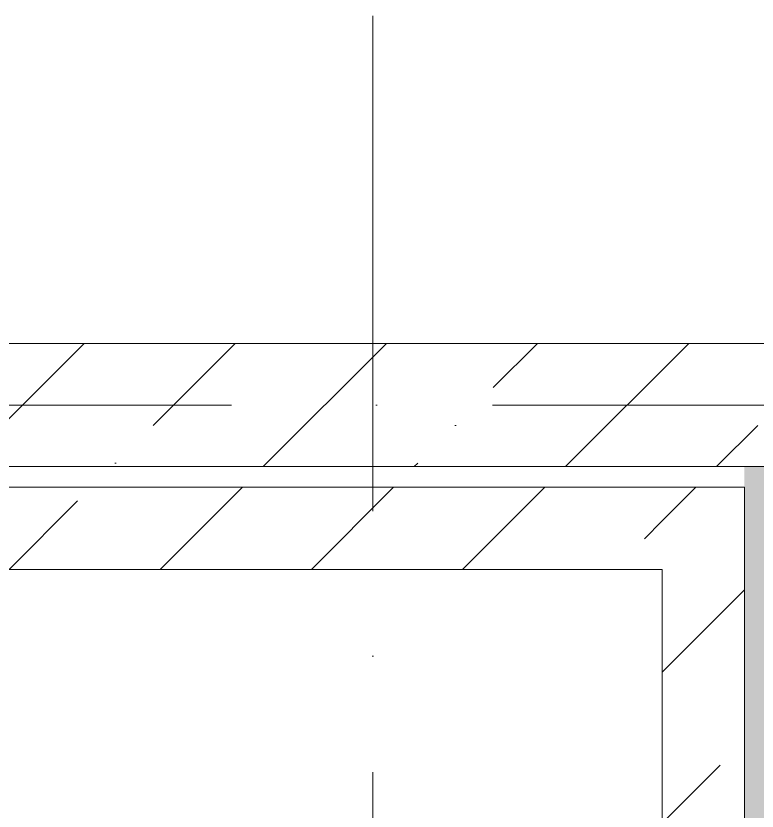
# Model space of a CAD drawing. Header units: millimetres. Extents: x -34838 to 729576, y -214038 to 121482.
# Drawn here: x 535574 to 537377, y -86726 to -84791 of the extents above; entities that cross this region are included whole.
import ezdxf
from ezdxf.enums import TextEntityAlignment as Align

# ---------------------------------------------------------------- set-up
doc = ezdxf.new("R2010")
doc.units = ezdxf.units.MM
doc.header["$MEASUREMENT"] = 0
doc.linetypes.add('Штрихпунктирная', pattern=[1340.555525, 705.555534, -352.777767, 0, -282.222223])
for name, color, linetype, lineweight in [('0_Ном._пера__1', 7, 'Continuous', 13), ('А _ ОСІ КООРДИНАЦІЙНІ.3D_Ном._пера__105', 7, 'Continuous', 13), ('А _ ОСІ КООРДИНАЦІЙНІ.3D_Ном._пера__25', 7, 'Continuous', 0), ('АБ _ 0 _ СТІНИ _ ЗОВНІШНІ .3D_Ном._пера__47', 7, 'Continuous', 20)]:
    doc.layers.add(name, color=color, linetype=linetype, lineweight=lineweight)
doc.layers.add('0_Ном._пера__202', color=7, linetype='Continuous', lineweight=13, true_color=0xe89b00)
for name, color, linetype in [('А _ ОСІ КООРДИНАЦІЙНІ.3D', 7, 'Continuous'), ('АБ _ 0 _ СТІНИ _ ЗОВНІШНІ .3D', 7, 'Continuous'), ('АП _ ТЕП _ ЗОНИ ПРИМІЩЕНЬ .3D', 7, 'Continuous')]:
    doc.layers.add(name, color=color, linetype=linetype)
doc.styles.add('СГЕНЕРИР_СТИЛЬ_1', font='Arial.ttf')
pattern_1 = [(45, (518441.76, -97737.7), (-367.696, 367.696), []), (45, (518257.9, -97553.85), (-367.696, 367.696), [390, -130, 0, -130])]

# ---------------------------------------------------------------- blocks, each defined once
blk = doc.blocks.new('Стена_56_1', base_point=(518366.8, -85737.7))
at = {"layer": 'АБ _ 0 _ СТІНИ _ ЗОВНІШНІ .3D', "linetype": 'Continuous', "lineweight": 0, "true_color": 0x000000}
h = blk.add_hatch(dxfattribs=at)
h.set_pattern_fill('М___БЕТОН_АРМОВАНИЙ___З__C0', color=18, style=0, pattern_type=2)
h.set_pattern_definition(pattern_1)
h.paths.add_polyline_path([(526941.8, -85887.7), (538641.8, -85887.7), (538641.8, -85587.7), (526941.8, -85587.7)])
at = {"layer": 'АБ _ 0 _ СТІНИ _ ЗОВНІШНІ .3D_Ном._пера__47', "color": 7, "linetype": 'Continuous', "lineweight": 20, "flags": 128}
for points in [[(538341.8, -85587.7), (527241.8, -85587.7)], [(526941.8, -85887.7), (538641.8, -85887.7)]]:
    blk.add_lwpolyline(points, dxfattribs=at)
blk = doc.blocks.new('Стена_68_1', base_point=(524641.8, -86037.7))
at = {"layer": 'АБ _ 0 _ СТІНИ _ ЗОВНІШНІ .3D', "linetype": 'Continuous', "lineweight": 0, "true_color": 0x000000}
h = blk.add_hatch(dxfattribs=at)
h.set_pattern_fill('М___БЕТОН_АРМОВАНИЙ___З__C0', color=18, style=0, pattern_type=2)
h.set_pattern_definition(pattern_1)
h.paths.add_polyline_path([(537145.8, -85937.7), (524741.8, -85937.7), (524741.8, -86137.7), (537145.8, -86137.7)])
h = blk.add_hatch(dxfattribs=at)
h.set_pattern_fill('М___БЕТОН_АРМОВАНИЙ___З__C0', color=18, style=0, pattern_type=2)
h.set_pattern_definition(pattern_1)
h.paths.add_polyline_path([(537145.8, -85937.7), (537145.8, -86137.7), (537345.8, -85937.7)])
h = blk.add_hatch(dxfattribs=at)
h.set_pattern_fill('М___БЕТОН_АРМОВАНИЙ___З__C0', color=18, style=0, pattern_type=2)
h.set_pattern_definition(pattern_1)
h.paths.add_polyline_path([(537145.8, -86137.7), (537345.8, -86137.7), (537345.8, -85937.7)])
at = {"layer": 'АБ _ 0 _ СТІНИ _ ЗОВНІШНІ .3D_Ном._пера__47', "color": 7, "linetype": 'Continuous', "lineweight": 20, "flags": 128}
for points in [[(537345.8, -85937.7), (524741.8, -85937.7)], [(537345.8, -85937.7), (537345.8, -86137.7)], [(524741.8, -86137.7), (537145.8, -86137.7)]]:
    blk.add_lwpolyline(points, dxfattribs=at)
blk = doc.blocks.new('Стена_69_1', base_point=(537245.8, -89045.7))
at = {"layer": 'АБ _ 0 _ СТІНИ _ ЗОВНІШНІ .3D', "linetype": 'Continuous', "lineweight": 0, "true_color": 0x000000}
h = blk.add_hatch(dxfattribs=at)
h.set_pattern_fill('М___БЕТОН_АРМОВАНИЙ___З__C0', color=18, style=0, pattern_type=2)
h.set_pattern_definition(pattern_1)
h.paths.add_polyline_path([(537145.8, -86137.7), (537145.8, -88945.7), (537345.8, -88945.7), (537345.8, -86137.7)])
at = {"layer": 'АБ _ 0 _ СТІНИ _ ЗОВНІШНІ .3D_Ном._пера__47', "color": 7, "linetype": 'Continuous', "lineweight": 20, "flags": 128}
for points in [[(537145.8, -86137.7), (537145.8, -88945.7)], [(537345.8, -88945.7), (537345.8, -86137.7)]]:
    blk.add_lwpolyline(points, dxfattribs=at)
blk = doc.blocks.new('Стандартный Маркер Сетки')
at = {"layer": 'А _ ОСІ КООРДИНАЦІЙНІ.3D_Ном._пера__105', "color": 7, "linetype": 'Штрихпунктирная', "lineweight": 13}
for q in [(0, 0), (18399.2, 0)]:
    blk.add_line((500, 0), q, dxfattribs=at)
at = {"layer": 'А _ ОСІ КООРДИНАЦІЙНІ.3D_Ном._пера__25', "color": 7, "lineweight": 0, "style": 'СГЕНЕРИР_СТИЛЬ_1'}
blk.add_attdef('AC_MarkerText_1', text='', height=700, rotation=90, dxfattribs=at).set_placement((19899.2, 40), align=Align.MIDDLE_CENTER)
blk = doc.blocks.new('Стандартный Маркер Сетки_2')
at = {"layer": 'А _ ОСІ КООРДИНАЦІЙНІ.3D_Ном._пера__105', "color": 7, "linetype": 'Штрихпунктирная', "lineweight": 13}
blk.add_line((500, 0), (99754.182117, 0), dxfattribs=at)
at = {"layer": 'А _ ОСІ КООРДИНАЦІЙНІ.3D_Ном._пера__25', "color": 7, "lineweight": 0, "style": 'СГЕНЕРИР_СТИЛЬ_1'}
blk.add_attdef('AC_MarkerText_1', text='', height=700, dxfattribs=at).set_placement((-1000, 40.005), align=Align.MIDDLE_CENTER)

msp = doc.modelspace()

# ---------------------------------------------------------------- hatches: boundary and pattern name
at = {"layer": '0_Ном._пера__202', "linetype": 'Continuous', "lineweight": 0, "true_color": 0x3a2600}
h = msp.add_hatch(color=38, dxfattribs=at)
h.paths.add_polyline_path([(537345.8, -89145.7), (537345.8, -85887.7), (549367.8, -85887.7), (549367.8, -91535.7), (548746.8, -91535.7), (548466.8, -91537.7), (548466.8, -91937.7), (548746.8, -91937.7), (548746.8, -93917.7), (524541.8, -93917.7), (524541.8, -91939.1), (524641.8, -91937.7), (524641.8, -91537.7), (524541.8, -91535.7), (524541.8, -89145.7)])
h.paths.add_polyline_path([(548441.8, -93667.7), (548441.8, -93567.7), (540441.8, -93567.7), (540441.8, -89237.7), (546311.8, -89237.7), (546311.8, -86887.7), (546215.8, -86887.7), (546211.8, -86887.7), (546211.8, -89137.7), (540441.8, -89137.7), (540441.8, -88437.7), (539841.8, -88437.7), (539841.8, -88542.3), (538499.8, -88542.3), (538499.8, -86772.3), (538399.8, -86772.3), (538399.8, -88642.3), (539841.8, -88642.3), (539841.8, -88900), (539841.8, -89237.7), (540341.8, -89237.7), (540341.8, -93567.7), (528441.8, -93567.7), (528441.8, -93667.7)], flags=0)
h.paths.add_polyline_path([(530641.8, -91937.7), (530241.8, -91937.7), (530241.8, -91537.7), (530641.8, -91537.7)], flags=0)
h.paths.add_polyline_path([(536241.8, -91537.7), (536641.8, -91537.7), (536641.8, -91937.7), (536241.8, -91937.7)], flags=0)
h.paths.add_polyline_path([(542641.8, -91937.7), (542241.8, -91937.7), (542241.8, -91537.7), (542641.8, -91537.7)], flags=0)
h.paths.add_polyline_path([(548016.8, -91937.7), (548016.8, -91537.7), (548416.8, -91537.7), (548416.8, -91937.7)], flags=0)

# ---------------------------------------------------------------- linework, layer by layer
at = {"layer": '0_Ном._пера__1', "color": 7, "linetype": 'Continuous', "lineweight": 13}
msp.add_line((536491.8, -85937.7), (536241.8, -85937.7), dxfattribs=at)
at = {"layer": 'АП _ ТЕП _ ЗОНИ ПРИМІЩЕНЬ .3D', "color": 254, "linetype": 'Continuous', "lineweight": 0, "true_color": 0xddc2d0, "flags": 128}
msp.add_lwpolyline([(524561.8, -93897.7), (548726.8, -93897.7), (548726.8, -91937.7), (548466.8, -91937.7), (548466.8, -91537.7), (548726.8, -91537.7), (548726.8, -91517.7), (549367.8, -91517.7), (549367.8, -85937.7), (572843.8, -85937.7), (572843.8, -85887.7), (524561.8, -85887.7), (524561.8, -85937.7), (524561.8, -91537.7), (524641.8, -91537.7), (524641.8, -91937.7), (524561.8, -91937.7)], close=True, dxfattribs=at)

# ---------------------------------------------------------------- block references
at = {"layer": 'А _ ОСІ КООРДИНАЦІЙНІ.3D', "color": 7, "linetype": 'Continuous', "lineweight": 60, "zscale": 1000}
msp.add_blockref('Стандартный Маркер Сетки_2', (513441.8, -85737.7), dxfattribs=at)
at = {"layer": 'А _ ОСІ КООРДИНАЦІЙНІ.3D', "color": 7, "linetype": 'Continuous', "lineweight": 60, "zscale": 1000, "rotation": 270}
msp.add_blockref('Стандартный Маркер Сетки', (536441.8, -84790.6), dxfattribs=at)
at = {"layer": 'АБ _ 0 _ СТІНИ _ ЗОВНІШНІ .3D', "color": 7, "lineweight": 20}
for name, p in [('Стена_56_1', (518366.8, -85737.7)), ('Стена_68_1', (524641.8, -86037.7)), ('Стена_69_1', (537245.8, -89045.7))]:
    msp.add_blockref(name, p, dxfattribs=at)

doc.saveas('drawing.dxf')
